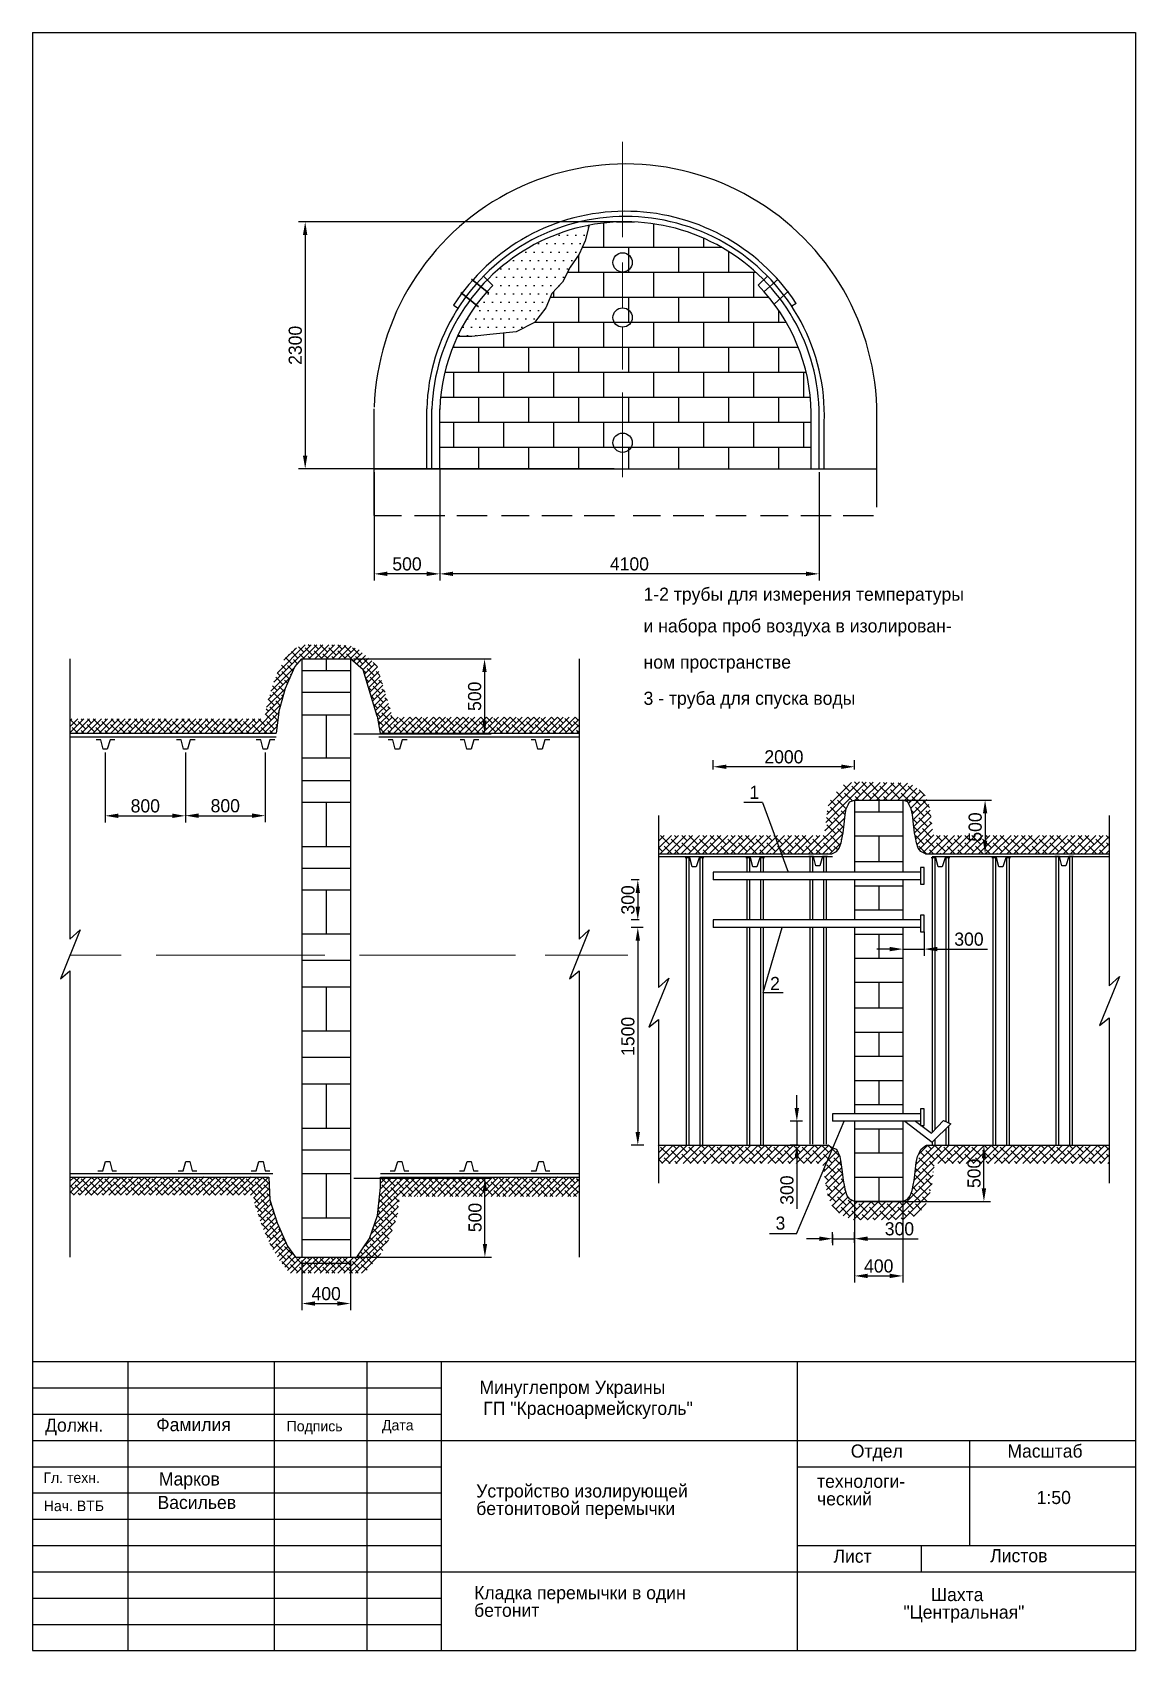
# Model space of a CAD drawing. Header units: millimetres. Extents: x 337 to 547, y -59 to 249.
import ezdxf

# ---------------------------------------------------------------- set-up
doc = ezdxf.new("R2010")
doc.units = ezdxf.units.MM
doc.dimstyles.new('ISO-25', dxfattribs={"dimtxt": 2.5, "dimasz": 2.5, "dimexe": 1.25, "dimexo": 0.625, "dimtad": 1, "dimtxsty": 'Standard', "dimcen": 2.5, "dimadec": 0, "dimazin": 0, "dimtfac": 1, "dimtmove": 0, "dimatfit": 3, "dimfxl": 0, "dimarcsym": 0})
pattern_1 = [(45, (0, -100.6344), (-0.561266, 0.561266), []), (135, (0, -100.6344), (-1.683798, 0.561266), [1.984375, -1.190625])]
pattern_2 = [(45, (0, -94.5525), (-0.6735192, 0.6735192), []), (135, (0, -94.5525), (-2.0205576, 0.6735192), [2.38125, -1.42875])]

# ---------------------------------------------------------------- blocks, each defined once
blk = doc.blocks.new('*D1')
at = {"color": 0, "lineweight": -2}
for p, q in [((350.59, 111.56), (350.59, 98.23)), ((365.86, 111.56), (365.86, 98.23)), ((353.09, 99.48), (363.36, 99.48))]:
    blk.add_line(p, q, dxfattribs=at)
at = {"color": 0}
for points in [[(353.09, 99.9), (353.09, 99.07), (350.59, 99.48)], [(363.36, 99.9), (363.36, 99.07), (365.86, 99.48)]]:
    blk.add_solid(points, dxfattribs=at)
at = {"layer": 'Defpoints', "color": 0}
for p in [(350.59, 112.19), (365.86, 112.19), (365.86, 99.48)]:
    blk.add_point(p, dxfattribs=at)
at = {"color": 0, "insert": (358.23, 101.36), "char_height": 2.5, "attachment_point": 5}
blk.add_mtext('800', dxfattribs=at)
blk = doc.blocks.new('*D2')
at = {"color": 0, "lineweight": -2}
for p, q in [((365.86, 111.56), (365.86, 98.26)), ((381.04, 111.56), (381.04, 98.26)), ((368.36, 99.51), (378.54, 99.51))]:
    blk.add_line(p, q, dxfattribs=at)
at = {"color": 0}
for points in [[(368.36, 99.93), (368.36, 99.09), (365.86, 99.51)], [(378.54, 99.93), (378.54, 99.09), (381.04, 99.51)]]:
    blk.add_solid(points, dxfattribs=at)
at = {"layer": 'Defpoints', "color": 0}
for p in [(365.86, 112.19), (381.04, 112.19), (381.04, 99.51)]:
    blk.add_point(p, dxfattribs=at)
at = {"color": 0, "insert": (373.45, 101.38), "char_height": 2.5, "attachment_point": 5}
blk.add_mtext('800', dxfattribs=at)
blk = doc.blocks.new('*D3')
at = {"color": 0, "lineweight": -2}
for p, q in [((397.85, 129.33), (424.05, 129.33)), ((422.8, 126.83), (422.8, 117.61)), ((397.89, 115.11), (424.05, 115.11))]:
    blk.add_line(p, q, dxfattribs=at)
at = {"color": 0}
for points in [[(422.38, 126.83), (423.21, 126.83), (422.8, 129.33)], [(422.38, 117.61), (423.21, 117.61), (422.8, 115.11)]]:
    blk.add_solid(points, dxfattribs=at)
at = {"layer": 'Defpoints', "color": 0}
for p in [(397.22, 129.33), (397.27, 115.11), (422.8, 115.11)]:
    blk.add_point(p, dxfattribs=at)
at = {"color": 0, "insert": (420.92, 122.22), "char_height": 2.5, "attachment_point": 5, "rotation": 90}
blk.add_mtext('500', dxfattribs=at)
blk = doc.blocks.new('*D4')
at = {"color": 0, "lineweight": -2}
for p, q in [((397.89, 30.57), (424.12, 30.57)), ((422.87, 18.02), (422.87, 28.07)), ((397.89, 15.52), (424.12, 15.52))]:
    blk.add_line(p, q, dxfattribs=at)
at = {"color": 0}
for points in [[(422.46, 28.07), (423.29, 28.07), (422.87, 30.57)], [(422.46, 18.02), (423.29, 18.02), (422.87, 15.52)]]:
    blk.add_solid(points, dxfattribs=at)
at = {"layer": 'Defpoints', "color": 0}
for p in [(397.27, 30.57), (422.87, 30.57), (397.27, 15.52)]:
    blk.add_point(p, dxfattribs=at)
at = {"color": 0, "insert": (421, 23.05), "char_height": 2.5, "attachment_point": 5, "rotation": 90}
blk.add_mtext('500', dxfattribs=at)
blk = doc.blocks.new('*D5')
at = {"color": 0, "lineweight": -2}
for p, q in [((388.05, 14.9), (388.05, 5.44)), ((397.27, 14.9), (397.27, 5.44)), ((390.55, 6.69), (394.77, 6.69))]:
    blk.add_line(p, q, dxfattribs=at)
at = {"color": 0}
for points in [[(390.55, 7.1), (390.55, 6.27), (388.05, 6.69)], [(394.77, 7.1), (394.77, 6.27), (397.27, 6.69)]]:
    blk.add_solid(points, dxfattribs=at)
at = {"layer": 'Defpoints', "color": 0}
for p in [(388.05, 15.52), (397.27, 15.52), (397.27, 6.69)]:
    blk.add_point(p, dxfattribs=at)
at = {"color": 0, "insert": (392.66, 8.56), "char_height": 2.5, "attachment_point": 5}
blk.add_mtext('400', dxfattribs=at)
blk = doc.blocks.new('*D6')
at = {"color": 0, "lineweight": -2}
for p, q in [((414.29, 165.59), (414.29, 144.27)), ((486.47, 164.88), (486.47, 144.27)), ((483.97, 145.52), (416.79, 145.52))]:
    blk.add_line(p, q, dxfattribs=at)
at = {"color": 0}
for points in [[(416.79, 145.94), (416.79, 145.11), (414.29, 145.52)], [(483.97, 145.94), (483.97, 145.11), (486.47, 145.52)]]:
    blk.add_solid(points, dxfattribs=at)
at = {"layer": 'Defpoints', "color": 0}
for p in [(414.29, 166.21), (486.47, 165.5), (414.29, 145.52)]:
    blk.add_point(p, dxfattribs=at)
at = {"color": 0, "insert": (450.38, 147.4), "char_height": 2.5, "attachment_point": 5}
blk.add_mtext('4100', dxfattribs=at)
blk = doc.blocks.new('*D7')
at = {"color": 0, "lineweight": -2}
for p, q in [((401.79, 164.88), (401.79, 144.27)), ((414.29, 164.88), (414.29, 144.27)), ((411.79, 145.52), (404.29, 145.52))]:
    blk.add_line(p, q, dxfattribs=at)
at = {"color": 0}
for points in [[(404.29, 145.94), (404.29, 145.11), (401.79, 145.52)], [(411.79, 145.94), (411.79, 145.11), (414.29, 145.52)]]:
    blk.add_solid(points, dxfattribs=at)
at = {"layer": 'Defpoints', "color": 0}
for p in [(401.79, 165.5), (414.29, 165.5), (401.79, 145.52)]:
    blk.add_point(p, dxfattribs=at)
at = {"color": 0, "insert": (408.04, 147.4), "char_height": 2.5, "attachment_point": 5}
blk.add_mtext('500', dxfattribs=at)
blk = doc.blocks.new('*D8')
at = {"color": 0, "lineweight": -2}
for p, q in [((448.45, 212.5), (387.41, 212.5)), ((388.66, 210), (388.66, 168)), ((447.5, 165.5), (387.41, 165.5))]:
    blk.add_line(p, q, dxfattribs=at)
at = {"color": 0}
for points in [[(388.24, 210), (389.07, 210), (388.66, 212.5)], [(388.24, 168), (389.07, 168), (388.66, 165.5)]]:
    blk.add_solid(points, dxfattribs=at)
at = {"layer": 'Defpoints', "color": 0}
for p in [(449.07, 212.5), (388.66, 165.5), (448.12, 165.5)]:
    blk.add_point(p, dxfattribs=at)
at = {"color": 0, "insert": (386.78, 189), "char_height": 2.5, "attachment_point": 5, "rotation": 90}
blk.add_mtext('2300', dxfattribs=at)
blk = doc.blocks.new('*D9')
at = {"color": 0, "lineweight": -2}
for p, q in [((499.59, 102.45), (519.32, 102.45)), ((518.07, 99.95), (518.07, 94.74)), ((508.46, 92.24), (519.32, 92.24))]:
    blk.add_line(p, q, dxfattribs=at)
at = {"color": 0}
for points in [[(517.66, 99.95), (518.49, 99.95), (518.07, 102.45)], [(517.66, 94.74), (518.49, 94.74), (518.07, 92.24)]]:
    blk.add_solid(points, dxfattribs=at)
at = {"layer": 'Defpoints', "color": 0}
for p in [(498.96, 102.45), (507.84, 92.24), (518.07, 92.24)]:
    blk.add_point(p, dxfattribs=at)
at = {"color": 0, "insert": (516.2, 97.35), "char_height": 2.5, "attachment_point": 5, "rotation": 90}
blk.add_mtext('500', dxfattribs=at)
blk = doc.blocks.new('*D10')
at = {"color": 0, "lineweight": -2}
for p, q in [((493.22, 27.24), (493.22, 10.69)), ((502.44, 27.24), (502.44, 10.69)), ((495.72, 11.94), (499.94, 11.94))]:
    blk.add_line(p, q, dxfattribs=at)
at = {"color": 0}
for points in [[(495.72, 12.36), (495.72, 11.53), (493.22, 11.94)], [(499.94, 12.36), (499.94, 11.53), (502.44, 11.94)]]:
    blk.add_solid(points, dxfattribs=at)
at = {"layer": 'Defpoints', "color": 0}
for p in [(493.22, 27.86), (502.44, 27.86), (502.44, 11.94)]:
    blk.add_point(p, dxfattribs=at)
at = {"color": 0, "insert": (497.83, 13.82), "char_height": 2.5, "attachment_point": 5}
blk.add_mtext('400', dxfattribs=at)
blk = doc.blocks.new('*D11')
at = {"color": 0, "lineweight": -2}
for p, q in [((517.85, 28.59), (517.85, 34.32)), ((518.15, 36.82), (519.1, 36.82)), ((500.68, 26.09), (519.1, 26.09))]:
    blk.add_line(p, q, dxfattribs=at)
at = {"color": 0}
for points in [[(517.44, 34.32), (518.27, 34.32), (517.85, 36.82)], [(517.44, 28.59), (518.27, 28.59), (517.85, 26.09)]]:
    blk.add_solid(points, dxfattribs=at)
at = {"layer": 'Defpoints', "color": 0}
for p in [(517.53, 36.82), (517.85, 36.82), (500.06, 26.09)]:
    blk.add_point(p, dxfattribs=at)
at = {"color": 0, "insert": (515.98, 31.45), "char_height": 2.5, "attachment_point": 5, "rotation": 90}
blk.add_mtext('500', dxfattribs=at)
blk = doc.blocks.new('*D12')
at = {"color": 0, "lineweight": -2}
for p, q in [((482.24, 43.86), (482.24, 46.36)), ((483.34, 41.36), (480.99, 41.36)), ((482.24, 41.36), (482.24, 36.82)), ((482.48, 36.82), (480.99, 36.82)), ((482.24, 34.32), (482.24, 24.73))]:
    blk.add_line(p, q, dxfattribs=at)
at = {"color": 0}
for points in [[(481.82, 43.86), (482.65, 43.86), (482.24, 41.36)], [(481.82, 34.32), (482.65, 34.32), (482.24, 36.82)]]:
    blk.add_solid(points, dxfattribs=at)
at = {"layer": 'Defpoints', "color": 0}
for p in [(483.97, 41.36), (482.24, 36.82), (483.11, 36.82)]:
    blk.add_point(p, dxfattribs=at)
at = {"color": 0, "insert": (480.36, 28.27), "char_height": 2.5, "attachment_point": 5, "rotation": 90}
blk.add_mtext('300', dxfattribs=at)
blk = doc.blocks.new('*D13')
at = {"color": 0, "lineweight": -2}
for p, q in [((453, 78.23), (450.72, 78.23)), ((451.97, 75.73), (451.97, 39.31)), ((453.13, 36.81), (450.72, 36.81))]:
    blk.add_line(p, q, dxfattribs=at)
at = {"color": 0}
for points in [[(451.55, 75.73), (452.39, 75.73), (451.97, 78.23)], [(451.55, 39.31), (452.39, 39.31), (451.97, 36.81)]]:
    blk.add_solid(points, dxfattribs=at)
at = {"layer": 'Defpoints', "color": 0}
for p in [(453.62, 78.23), (451.97, 36.81), (453.75, 36.81)]:
    blk.add_point(p, dxfattribs=at)
at = {"color": 0, "insert": (450.09, 57.52), "char_height": 2.5, "attachment_point": 5, "rotation": 90}
blk.add_mtext('1500', dxfattribs=at)
blk = doc.blocks.new('*D14')
at = {"color": 0, "lineweight": -2}
for p, q in [((452.24, 87.29), (450.72, 87.29)), ((451.97, 84.79), (451.97, 82.17)), ((452.24, 79.67), (450.72, 79.67))]:
    blk.add_line(p, q, dxfattribs=at)
at = {"color": 0}
for points in [[(451.55, 84.79), (452.39, 84.79), (451.97, 87.29)], [(451.55, 82.17), (452.39, 82.17), (451.97, 79.67)]]:
    blk.add_solid(points, dxfattribs=at)
at = {"layer": 'Defpoints', "color": 0}
for p in [(452.87, 87.29), (451.97, 79.67), (452.87, 79.67)]:
    blk.add_point(p, dxfattribs=at)
at = {"color": 0, "insert": (450.1, 83.48), "char_height": 2.5, "attachment_point": 5, "rotation": 90}
blk.add_mtext('300', dxfattribs=at)
blk = doc.blocks.new('*D15')
at = {"color": 0, "lineweight": -2}
for p, q in [((466.33, 108.28), (466.33, 110.07)), ((490.72, 108.82), (468.83, 108.82)), ((493.22, 108.28), (493.22, 110.07))]:
    blk.add_line(p, q, dxfattribs=at)
at = {"color": 0}
for points in [[(468.83, 109.23), (468.83, 108.4), (466.33, 108.82)], [(490.72, 109.23), (490.72, 108.4), (493.22, 108.82)]]:
    blk.add_solid(points, dxfattribs=at)
at = {"layer": 'Defpoints', "color": 0}
for p in [(466.33, 108.82), (466.33, 107.65), (493.22, 107.65)]:
    blk.add_point(p, dxfattribs=at)
at = {"color": 0, "insert": (479.78, 110.69), "char_height": 2.5, "attachment_point": 5}
blk.add_mtext('2000', dxfattribs=at)
blk = doc.blocks.new('*D16')
at = {"color": 0, "lineweight": -2}
for p, q in [((486.55, 19.02), (484.05, 19.02)), ((489.05, 19.82), (489.05, 17.77)), ((489.05, 19.02), (493.22, 19.02)), ((493.22, 19.82), (493.22, 17.77)), ((495.72, 19.02), (505.31, 19.02))]:
    blk.add_line(p, q, dxfattribs=at)
at = {"color": 0}
for points in [[(486.55, 19.44), (486.55, 18.6), (489.05, 19.02)], [(495.72, 19.44), (495.72, 18.6), (493.22, 19.02)]]:
    blk.add_solid(points, dxfattribs=at)
at = {"layer": 'Defpoints', "color": 0}
for p in [(489.05, 20.45), (493.22, 20.45), (493.22, 19.02)]:
    blk.add_point(p, dxfattribs=at)
at = {"color": 0, "insert": (501.77, 20.89), "char_height": 2.5, "attachment_point": 5}
blk.add_mtext('300', dxfattribs=at)
blk = doc.blocks.new('*D17')
at = {"color": 0, "lineweight": -2}
for p, q in [((486.55, 19.02), (484.05, 19.02)), ((489.05, 18.22), (489.05, 20.27)), ((489.05, 19.02), (493.22, 19.02)), ((493.22, 18.22), (493.22, 20.27)), ((495.72, 19.02), (505.31, 19.02))]:
    blk.add_line(p, q, dxfattribs=at)
at = {"color": 0}
for points in [[(486.55, 19.44), (486.55, 18.6), (489.05, 19.02)], [(495.72, 19.44), (495.72, 18.6), (493.22, 19.02)]]:
    blk.add_solid(points, dxfattribs=at)
at = {"layer": 'Defpoints', "color": 0}
for p in [(493.22, 19.02), (489.05, 17.59), (493.22, 17.59)]:
    blk.add_point(p, dxfattribs=at)
at = {"color": 0, "insert": (501.77, 20.89), "char_height": 2.5, "attachment_point": 5}
blk.add_mtext('300', dxfattribs=at)
blk = doc.blocks.new('*D18')
at = {"color": 0, "lineweight": -2}
for p, q in [((502.44, 78.2), (502.44, 72.87)), ((506.46, 77.39), (506.46, 72.87)), ((499.94, 74.12), (497.44, 74.12)), ((502.44, 74.12), (506.46, 74.12)), ((508.96, 74.12), (518.54, 74.12))]:
    blk.add_line(p, q, dxfattribs=at)
at = {"color": 0}
for points in [[(499.94, 74.54), (499.94, 73.71), (502.44, 74.12)], [(508.96, 74.54), (508.96, 73.71), (506.46, 74.12)]]:
    blk.add_solid(points, dxfattribs=at)
at = {"layer": 'Defpoints', "color": 0}
for p in [(502.44, 78.83), (506.46, 78.02), (506.46, 74.12)]:
    blk.add_point(p, dxfattribs=at)
at = {"color": 0, "insert": (515, 76), "char_height": 2.5, "attachment_point": 5}
blk.add_mtext('300', dxfattribs=at)

msp = doc.modelspace()

# ---------------------------------------------------------------- hatches: boundary and pattern name
h = msp.add_hatch()
h.set_pattern_fill('BRICK', color=256, scale=0.75, style=0)
h.set_pattern_definition([(0, (7.344, -1.8517), (0, 4.7625), []), (90, (7.344, -1.852), (-9.525, 6e-16), [4.7625, -4.7625]), (90, (12.106, -1.852), (-9.525, 6e-16), [-4.7625, 4.7625])])
h.paths.add_polyline_path([(442.689, 211.845), (441.975, 208.859), (440.819, 206.358), (439.091, 203.866), (437.64, 201.027), (435.597, 198.83), (434.497, 196.162), (432.32, 193.329), (428.811, 191.577), (423.797, 191.076), (420.373, 190.705), (417.637, 190.706, 0.1017331), (414.289, 176.862), (414.289, 165.504), (484.973, 165.504), (484.973, 174.42, 0.1931803), (476.011, 199.192), (474.867, 200.43), (475.929, 201.473, 0.2510323)])
h = msp.add_hatch()
h.set_pattern_fill('DOTS', color=256, style=0)
h.set_pattern_definition([(0, (14.7358, 140.0792), (0.79375, 1.5875), [0, -1.5875])])
h.paths.add_polyline_path([(437.64, 201.027), (439.091, 203.866), (440.819, 206.358), (441.975, 208.859), (442.689, 211.845, 0.1526515), (423.306, 201.446), (424.377, 200.396, 0.0840321), (417.637, 190.706), (420.373, 190.705), (423.797, 191.076), (428.811, 191.577), (432.32, 193.329), (434.497, 196.162), (435.597, 198.83)])
h = msp.add_hatch()
h.set_pattern_fill('ANSI38', color=256, scale=0.25, style=0)
h.set_pattern_definition(pattern_1)
h.paths.add_polyline_path([(383.659, 119.182), (384.898, 123.778), (386.682, 127.849), (388.05, 129.332), (397.269, 129.332), (399.718, 127.253), (401.107, 122.599), (402.351, 118.432), (402.923, 115.22), (405.829, 115.22), (405.311, 118.123), (403.741, 123.385), (402.352, 128.039), (398.904, 131.051), (397.173, 131.837), (394.781, 131.99), (392.422, 131.99), (389.809, 131.99), (388.109, 131.99), (386.507, 131.222), (384.855, 129.509), (383.394, 126.781), (382.558, 124.556), (381.561, 121.386), (380.865, 117.91), (343.894, 117.91), (343.894, 115.22), (383.159, 115.22)])
h = msp.add_hatch()
h.set_pattern_fill('ANSI38', color=256, scale=0.25, style=0)
h.set_pattern_definition(pattern_1)
h.paths.add_polyline_path([(440.78, 118.26), (405.287, 118.26), (405.829, 115.22), (440.78, 115.22)])
h = msp.add_hatch()
h.set_pattern_fill('ANSI38', color=256, scale=0.3, style=0)
h.set_pattern_definition(pattern_2)
h.paths.add_polyline_path([(507.697, 100.104), (507.443, 101.459), (506.806, 103.06), (506.379, 103.813), (503.743, 105.687), (493.233, 105.954), (491.151, 105.428), (488.961, 103.216), (488.252, 101.555), (488.004, 100.315), (487.756, 98.334), (487.568, 96.781), (487.369, 95.741), (455.91, 95.741), (455.91, 92.241), (488.924, 92.241), (489.817, 92.716), (490.315, 93.354), (490.648, 94.351), (490.849, 95.348), (491.029, 96.243), (491.23, 97.913), (491.44, 99.653), (491.661, 100.799), (492.035, 101.587), (492.288, 102.12), (493.224, 102.455), (502.443, 102.455), (503.379, 102.12), (503.632, 101.587), (504.006, 100.799), (504.227, 99.653), (504.437, 97.913), (504.638, 96.243), (504.819, 95.348), (505.019, 94.351), (505.352, 93.354), (505.85, 92.716), (506.743, 92.241), (541.703, 92.241), (541.703, 95.741), (508.31, 95.741), (508.25, 96.039), (508.096, 96.799), (507.911, 98.333)])
h = msp.add_hatch()
h.set_pattern_fill('ANSI38', color=256, scale=0.3, style=0)
h.set_pattern_definition(pattern_2)
h.paths.add_polyline_path([(490.109, 35.431), (489.856, 35.964), (488.919, 36.299), (488.192, 36.815), (455.91, 36.808), (455.91, 33.308), (486.754, 33.315), (487.253, 32.884), (487.441, 31.337), (487.863, 28.525), (488.166, 27.138), (489.009, 25.155), (490.573, 23.556), (493.055, 22.617), (502.443, 22.587), (504.911, 23.441), (506.55, 24.997), (507.472, 27.047), (508.024, 29.667), (508.227, 31.337), (508.428, 32.996), (508.582, 33.32), (541.703, 33.328), (541.703, 36.828), (506.951, 36.82), (506.581, 36.601), (506.209, 36.343), (505.812, 35.964), (505.558, 35.431), (505.184, 34.644), (504.963, 33.498), (504.752, 31.758), (504.55, 30.088), (504.369, 29.193), (504.168, 28.196), (503.834, 27.199), (503.336, 26.561), (502.443, 26.087), (493.224, 26.087), (492.331, 26.561), (491.833, 27.199), (491.499, 28.196), (491.298, 29.193), (491.117, 30.088), (490.915, 31.758), (490.704, 33.498), (490.483, 34.644)])
h = msp.add_hatch()
h.set_pattern_fill('ANSI38', color=256, scale=0.25, style=0)
h.set_pattern_definition(pattern_1)
h.paths.add_polyline_path([(343.894, 30.747), (343.894, 27.275), (378.775, 27.275), (378.817, 26.443), (380.21, 22.02), (382.153, 17.574), (383.984, 14.538), (385.719, 12.476), (400.032, 12.476), (402.877, 15.857), (404.699, 19.086), (406.233, 23.462), (406.628, 27.043), (440.78, 27.051), (440.78, 30.722), (402.999, 30.713), (402.999, 28.764), (402.415, 23.462), (400.881, 19.086), (398.486, 15.523), (386.832, 15.523), (385.298, 17.574), (383.355, 22.02), (381.961, 26.443), (381.744, 30.747)])

# ---------------------------------------------------------------- linework, layer by layer
for p, q in [((336.73, 248.545), (546.73, 248.545)), ((336.73, 248.545), (336.73, -59.354)), ((546.73, 248.545), (546.73, -59.354)), ((442.689, 211.845), (441.975, 208.859)), ((440.819, 206.358), (439.091, 203.866)), ((441.975, 208.859), (440.819, 206.358)), ((439.091, 203.866), (437.64, 201.027)), ((422.592, 202.146), (424.377, 200.396)), ((437.64, 201.027), (435.597, 198.83)), ((474.867, 200.43), (476.643, 202.174)), ((476.011, 199.192), (474.867, 200.43)), ((435.597, 198.83), (434.497, 196.162)), ((416.915, 196.617), (417.757, 196.078)), ((434.497, 196.162), (432.32, 193.329)), ((482.106, 196.988), (481.271, 196.439)), ((423.797, 191.076), (420.373, 190.705)), ((428.811, 191.577), (423.797, 191.076)), ((432.32, 193.329), (428.811, 191.577)), ((420.373, 190.705), (417.637, 190.706)), ((401.789, 156.638), (401.789, 176.905)), ((411.789, 165.504), (411.789, 176.905)), ((412.789, 165.504), (412.789, 176.905)), ((414.289, 165.504), (414.289, 176.905)), ((497.473, 158.206), (497.473, 175.946)), ((484.973, 165.504), (484.973, 174.378)), ((486.473, 165.504), (486.473, 174.378)), ((487.473, 165.504), (487.473, 174.378)), ((401.789, 165.504), (497.473, 165.504)), ((401.789, 156.638), (407.011, 156.638)), ((409.437, 156.638), (415.242, 156.638)), ((417.504, 156.638), (423.28, 156.638)), ((426.055, 156.638), (431.277, 156.638)), ((433.703, 156.638), (439.508, 156.638)), ((441.77, 156.638), (447.546, 156.638)), ((451.079, 156.638), (456.301, 156.638)), ((458.727, 156.638), (464.532, 156.638)), ((466.795, 156.638), (472.57, 156.638)), ((475.345, 156.638), (480.567, 156.638)), ((482.993, 156.638), (488.798, 156.638)), ((491.06, 156.638), (496.836, 156.638)), ((343.894, 129.332), (343.894, 76.019)), ((386.682, 127.849), (388.05, 129.332)), ((388.05, 129.332), (388.05, 15.523)), ((388.05, 129.332), (397.269, 129.332)), ((392.659, 129.332), (392.659, 127.141)), ((397.269, 129.332), (397.269, 15.523)), ((399.718, 127.253), (397.269, 129.332)), ((440.78, 129.332), (440.78, 76.019)), ((384.898, 123.778), (386.682, 127.849)), ((388.05, 127.141), (397.269, 127.141)), ((401.107, 122.599), (399.718, 127.253)), ((383.659, 119.182), (384.898, 123.778)), ((388.05, 123.025), (397.269, 123.025)), ((402.351, 118.432), (401.107, 122.599)), ((383.659, 119.182), (383.159, 115.22)), ((383.659, 119.182), (383.659, 119.182)), ((388.05, 118.724), (397.269, 118.724)), ((392.659, 118.724), (392.659, 110.491)), ((402.351, 118.432), (402.923, 115.22)), ((343.894, 115.22), (383.159, 115.22)), ((343.894, 114.54), (383.159, 114.54)), ((349.753, 113.943), (348.874, 113.943)), ((350.193, 112.187), (349.753, 113.943)), ((351.512, 113.943), (350.984, 112.187)), ((352.441, 113.943), (351.512, 113.943)), ((365.029, 113.943), (364.149, 113.943)), ((365.468, 112.187), (365.029, 113.943)), ((366.787, 113.943), (366.26, 112.187)), ((367.717, 113.943), (366.787, 113.943)), ((380.204, 113.943), (379.325, 113.943)), ((380.644, 112.187), (380.204, 113.943)), ((381.963, 113.943), (381.435, 112.187)), ((382.892, 113.943), (381.963, 113.943)), ((402.648, 114.54), (440.78, 114.54)), ((402.923, 115.22), (440.78, 115.22)), ((405.363, 113.943), (404.484, 113.943)), ((405.803, 112.187), (405.363, 113.943)), ((407.122, 113.943), (406.594, 112.187)), ((408.051, 113.943), (407.122, 113.943)), ((419.016, 113.943), (418.137, 113.943)), ((419.456, 112.187), (419.016, 113.943)), ((420.775, 113.943), (420.248, 112.187)), ((421.704, 113.943), (420.775, 113.943)), ((432.53, 113.943), (431.65, 113.943)), ((432.97, 112.187), (432.53, 113.943)), ((434.289, 113.943), (433.761, 112.187)), ((435.218, 113.943), (434.289, 113.943)), ((350.984, 112.187), (350.193, 112.187)), ((366.26, 112.187), (365.468, 112.187)), ((381.435, 112.187), (380.644, 112.187)), ((406.594, 112.187), (405.803, 112.187)), ((420.248, 112.187), (419.456, 112.187)), ((433.761, 112.187), (432.97, 112.187)), ((388.05, 110.491), (397.269, 110.491)), ((388.05, 106.19), (397.269, 106.19)), ((388.05, 102.074), (397.269, 102.074)), ((392.659, 102.074), (392.659, 93.657)), ((475.711, 102.034), (472.152, 102.034)), ((475.711, 102.034), (480.565, 88.733)), ((492.035, 101.587), (492.288, 102.12)), ((492.288, 102.12), (493.224, 102.455)), ((493.224, 102.455), (493.224, 88.733)), ((493.224, 102.455), (502.443, 102.455)), ((497.834, 102.455), (497.834, 100.225)), ((502.443, 102.455), (502.443, 88.733)), ((503.379, 102.12), (502.443, 102.455)), ((503.632, 101.587), (503.379, 102.12)), ((455.91, 99.563), (455.91, 66.81)), ((491.23, 97.913), (491.44, 99.653)), ((491.44, 99.653), (491.661, 100.799)), ((491.661, 100.799), (492.035, 101.587)), ((493.224, 100.225), (502.443, 100.225)), ((504.006, 100.799), (503.632, 101.587)), ((504.227, 99.653), (504.006, 100.799)), ((504.437, 97.913), (504.227, 99.653)), ((541.703, 99.562), (541.703, 67.128)), ((490.849, 95.348), (491.029, 96.243)), ((491.029, 96.243), (491.23, 97.913)), ((493.224, 95.671), (502.443, 95.671)), ((497.834, 95.671), (497.834, 90.783)), ((504.638, 96.243), (504.437, 97.913)), ((504.819, 95.348), (504.638, 96.243)), ((388.05, 93.657), (397.269, 93.657)), ((488.924, 92.241), (489.817, 92.716)), ((489.817, 92.716), (490.315, 93.354)), ((490.315, 93.354), (490.648, 94.351)), ((490.648, 94.351), (490.849, 95.348)), ((505.019, 94.351), (504.819, 95.348)), ((505.352, 93.354), (505.019, 94.351)), ((505.85, 92.716), (505.352, 93.354)), ((506.743, 92.241), (505.85, 92.716)), ((388.05, 89.54), (397.269, 89.54)), ((455.91, 92.241), (488.924, 92.241)), ((455.91, 91.726), (489.06, 91.726)), ((461.869, 91.513), (460.989, 91.513)), ((461.174, 91.513), (461.187, 36.82)), ((461.674, 91.513), (461.687, 36.82)), ((462.308, 89.757), (461.869, 91.513)), ((463.1, 89.757), (462.308, 89.757)), ((463.627, 91.513), (463.1, 89.757)), ((464.556, 91.513), (463.627, 91.513)), ((463.782, 91.513), (463.795, 36.82)), ((464.282, 91.513), (464.295, 36.82)), ((473.414, 91.513), (472.535, 91.513)), ((472.72, 91.513), (472.72, 88.733)), ((473.22, 91.513), (473.22, 88.733)), ((473.854, 89.757), (473.414, 91.513)), ((474.645, 89.757), (473.854, 89.757)), ((475.173, 91.513), (474.645, 89.757)), ((476.102, 91.513), (475.173, 91.513)), ((475.328, 91.513), (475.328, 88.733)), ((475.828, 91.513), (475.828, 88.733)), ((485.396, 91.726), (484.517, 91.726)), ((484.702, 91.726), (484.702, 88.733)), ((485.202, 91.726), (485.202, 88.733)), ((485.836, 89.97), (485.396, 91.726)), ((486.627, 89.97), (485.836, 89.97)), ((487.155, 91.726), (486.627, 89.97)), ((488.084, 91.726), (487.155, 91.726)), ((487.31, 91.726), (487.31, 88.733)), ((487.81, 91.726), (487.81, 88.733)), ((493.224, 90.783), (502.443, 90.783)), ((505.784, 89.648), (505.784, 86.484)), ((506.456, 89.648), (505.784, 89.648)), ((506.456, 86.484), (506.456, 89.648)), ((506.743, 92.241), (541.703, 92.241)), ((506.743, 92.241), (541.703, 92.241)), ((506.743, 92.241), (541.703, 92.241)), ((506.743, 92.241), (541.703, 92.241)), ((508.7, 91.513), (507.82, 91.513)), ((508.005, 91.726), (541.703, 91.726)), ((508.005, 91.513), (508.018, 39.24)), ((508.505, 91.513), (508.518, 39.767)), ((509.139, 89.757), (508.7, 91.513)), ((509.931, 89.757), (509.139, 89.757)), ((510.459, 91.513), (509.931, 89.757)), ((511.388, 91.513), (510.459, 91.513)), ((510.613, 91.513), (510.625, 41.288)), ((511.113, 91.513), (511.125, 41.052)), ((520.245, 91.513), (519.366, 91.513)), ((519.551, 91.513), (519.564, 36.82)), ((520.051, 91.513), (520.064, 36.82)), ((520.685, 89.757), (520.245, 91.513)), ((521.476, 89.757), (520.685, 89.757)), ((522.004, 91.513), (521.476, 89.757)), ((522.933, 91.513), (522.004, 91.513)), ((522.159, 91.513), (522.172, 36.82)), ((522.659, 91.513), (522.672, 36.82)), ((532.227, 91.726), (531.348, 91.726)), ((531.533, 91.726), (531.546, 36.826)), ((532.033, 91.726), (532.046, 36.826)), ((532.667, 89.97), (532.227, 91.726)), ((533.458, 89.97), (532.667, 89.97)), ((533.986, 91.726), (533.458, 89.97)), ((534.915, 91.726), (533.986, 91.726)), ((534.141, 91.726), (534.154, 36.826)), ((534.641, 91.726), (534.654, 36.826)), ((505.784, 88.733), (466.327, 88.733)), ((466.327, 88.733), (466.327, 87.295)), ((505.784, 87.295), (466.327, 87.295)), ((472.721, 87.295), (472.723, 79.67)), ((473.221, 87.295), (473.223, 79.67)), ((475.329, 87.295), (475.331, 79.67)), ((475.829, 87.295), (475.831, 79.67)), ((484.703, 87.295), (484.705, 79.67)), ((485.203, 87.295), (485.205, 79.67)), ((487.311, 87.295), (487.313, 79.67)), ((487.811, 87.295), (487.813, 79.67)), ((493.224, 87.295), (493.224, 79.67)), ((502.443, 87.295), (502.443, 79.67)), ((505.784, 86.484), (506.456, 86.484)), ((388.05, 85.424), (397.269, 85.424)), ((392.659, 85.424), (392.659, 77.006)), ((493.224, 86.183), (502.443, 86.183)), ((497.834, 86.183), (497.834, 81.582)), ((493.224, 81.582), (502.443, 81.582)), ((493.224, 81.582), (502.443, 81.582)), ((506.456, 80.585), (505.784, 80.585)), ((505.784, 80.585), (505.784, 77.42)), ((506.456, 77.42), (506.456, 80.585)), ((345.856, 77.786), (342.065, 68.448)), ((343.894, 76.019), (345.856, 77.786)), ((388.05, 77.006), (397.269, 77.006)), ((442.742, 77.786), (438.951, 68.448)), ((440.78, 76.019), (442.742, 77.786)), ((505.784, 79.67), (466.327, 79.67)), ((466.327, 79.67), (466.327, 78.231)), ((505.784, 78.231), (466.327, 78.231)), ((472.723, 78.231), (472.733, 36.82)), ((473.223, 78.231), (473.233, 36.82)), ((475.331, 78.231), (475.341, 36.82)), ((475.831, 78.231), (475.841, 36.82)), ((475.834, 65.874), (479.44, 78.231)), ((484.705, 78.231), (484.715, 37.033)), ((485.205, 78.231), (485.215, 37.033)), ((487.313, 78.231), (487.322, 37.033)), ((487.813, 78.231), (487.822, 37.033)), ((493.224, 78.231), (493.224, 42.803)), ((493.224, 76.982), (502.443, 76.982)), ((497.834, 76.982), (497.834, 72.382)), ((502.443, 78.231), (502.443, 42.803)), ((505.784, 77.42), (506.456, 77.42)), ((388.05, 72.015), (397.269, 72.015)), ((493.224, 72.382), (502.443, 72.382)), ((493.224, 72.382), (502.443, 72.382)), ((342.065, 68.448), (343.894, 69.963)), ((343.894, 69.963), (343.894, 15.523)), ((438.951, 68.448), (440.78, 69.963)), ((440.78, 69.963), (440.78, 15.523)), ((457.872, 68.576), (454.081, 59.239)), ((455.91, 66.81), (457.872, 68.576)), ((493.224, 67.828), (502.443, 67.828)), ((497.834, 67.828), (497.834, 62.94)), ((543.665, 68.895), (539.874, 59.558)), ((541.703, 67.128), (543.665, 68.895)), ((388.05, 66.958), (397.269, 66.958)), ((392.659, 66.958), (392.659, 58.541)), ((475.834, 65.874), (479.637, 65.874)), ((493.224, 62.94), (502.443, 62.94)), ((388.05, 58.541), (397.269, 58.541)), ((454.081, 59.239), (455.91, 60.753)), ((455.91, 60.753), (455.91, 29.561)), ((539.874, 59.558), (541.703, 61.072)), ((541.703, 61.072), (541.703, 29.561)), ((493.224, 58.34), (502.443, 58.34)), ((497.834, 58.34), (497.834, 53.739)), ((388.05, 53.55), (397.269, 53.55)), ((493.224, 53.746), (502.443, 53.746)), ((388.05, 48.492), (397.269, 48.492)), ((392.659, 48.492), (392.659, 40.075)), ((493.224, 49.139), (502.443, 49.139)), ((497.834, 49.139), (497.834, 44.539)), ((493.224, 44.539), (502.443, 44.539)), ((493.224, 44.539), (502.443, 44.539)), ((505.784, 43.718), (505.784, 40.553)), ((506.456, 43.718), (505.784, 43.718)), ((506.456, 40.553), (506.456, 43.718)), ((388.05, 40.075), (397.269, 40.075)), ((482.183, 19.98), (491.244, 41.365)), ((505.784, 42.803), (489.053, 42.803)), ((489.053, 42.803), (489.053, 41.365)), ((505.784, 41.365), (489.053, 41.365)), ((493.224, 41.365), (493.224, 26.087)), ((502.443, 41.365), (502.443, 26.087)), ((502.798, 41.365), (508.018, 37.4)), ((504.848, 41.365), (507.87, 39.085)), ((505.784, 40.553), (506.456, 40.553)), ((507.87, 39.085), (510.167, 41.505)), ((508.018, 37.4), (511.556, 40.848)), ((510.167, 41.505), (511.556, 40.848)), ((511.125, 40.428), (511.126, 36.82)), ((493.224, 39.938), (502.443, 39.938)), ((497.834, 39.938), (497.834, 35.338)), ((508.018, 37.4), (508.018, 36.82)), ((508.518, 37.887), (508.518, 36.82)), ((510.625, 39.941), (510.626, 36.82)), ((388.05, 35.959), (397.269, 35.959)), ((455.91, 36.808), (488.192, 36.815)), ((488.919, 36.299), (488.192, 36.815)), ((489.856, 35.964), (488.919, 36.299)), ((490.109, 35.431), (489.856, 35.964)), ((490.483, 34.644), (490.109, 35.431)), ((490.704, 33.498), (490.483, 34.644)), ((493.224, 35.345), (502.443, 35.345)), ((504.963, 33.498), (505.184, 34.644)), ((505.184, 34.644), (505.558, 35.431)), ((505.558, 35.431), (505.812, 35.964)), ((505.812, 35.964), (506.209, 36.343)), ((506.209, 36.343), (506.581, 36.601)), ((506.581, 36.601), (506.951, 36.82)), ((506.951, 36.82), (541.703, 36.828)), ((382.498, 31.346), (343.894, 31.346)), ((349.21, 31.942), (350.139, 31.942)), ((350.139, 31.942), (350.667, 33.698)), ((350.667, 33.698), (351.458, 33.698)), ((351.458, 33.698), (351.898, 31.942)), ((351.898, 31.942), (352.777, 31.942)), ((364.486, 31.942), (365.415, 31.942)), ((365.415, 31.942), (365.942, 33.698)), ((365.942, 33.698), (366.734, 33.698)), ((366.734, 33.698), (367.174, 31.942)), ((367.174, 31.942), (368.053, 31.942)), ((378.387, 31.942), (379.316, 31.942)), ((379.316, 31.942), (379.843, 33.698)), ((379.843, 33.698), (380.635, 33.698)), ((380.635, 33.698), (381.075, 31.942)), ((381.075, 31.942), (381.954, 31.942)), ((388.05, 31.433), (397.269, 31.433)), ((392.659, 31.433), (392.659, 23.016)), ((440.78, 31.346), (402.978, 31.346)), ((404.807, 31.942), (405.736, 31.942)), ((405.736, 31.942), (406.264, 33.698)), ((406.264, 33.698), (407.055, 33.698)), ((407.055, 33.698), (407.495, 31.942)), ((407.495, 31.942), (408.375, 31.942)), ((418.022, 31.942), (418.952, 31.942)), ((418.952, 31.942), (419.479, 33.698)), ((419.479, 33.698), (420.271, 33.698)), ((420.271, 33.698), (420.71, 31.942)), ((420.71, 31.942), (421.59, 31.942)), ((431.687, 31.942), (432.616, 31.942)), ((432.616, 31.942), (433.144, 33.698)), ((433.144, 33.698), (433.935, 33.698)), ((433.935, 33.698), (434.375, 31.942)), ((434.375, 31.942), (435.254, 31.942)), ((490.915, 31.758), (490.704, 33.498)), ((491.117, 30.088), (490.915, 31.758)), ((504.55, 30.088), (504.752, 31.758)), ((504.752, 31.758), (504.963, 33.498)), ((343.894, 30.747), (381.744, 30.747)), ((381.744, 30.747), (381.961, 26.443)), ((402.415, 23.462), (402.999, 28.764)), ((402.999, 30.713), (440.78, 30.722)), ((402.999, 28.764), (402.999, 30.713)), ((491.298, 29.193), (491.117, 30.088)), ((491.499, 28.196), (491.298, 29.193)), ((491.833, 27.199), (491.499, 28.196)), ((493.224, 30.737), (502.443, 30.737)), ((497.834, 30.737), (497.834, 26.137)), ((503.834, 27.199), (504.168, 28.196)), ((504.168, 28.196), (504.369, 29.193)), ((504.369, 29.193), (504.55, 30.088)), ((381.961, 26.443), (383.355, 22.02)), ((492.331, 26.561), (491.833, 27.199)), ((493.224, 26.087), (492.331, 26.561)), ((493.224, 26.137), (502.443, 26.137)), ((493.224, 26.087), (502.443, 26.087)), ((502.443, 26.087), (503.336, 26.561)), ((503.336, 26.561), (503.834, 27.199)), ((383.355, 22.02), (385.298, 17.574)), ((388.05, 23.016), (397.269, 23.016)), ((400.881, 19.086), (402.415, 23.462)), ((388.05, 18.899), (397.269, 18.899)), ((398.486, 15.523), (400.881, 19.086)), ((482.183, 19.98), (477.035, 19.98)), ((385.298, 17.574), (386.832, 15.523)), ((386.832, 15.523), (398.486, 15.523)), ((388.05, 14.374), (397.269, 14.374)), ((336.73, -4.354), (546.73, -4.354)), ((354.884, -4.354), (354.884, -59.354)), ((382.787, -4.354), (382.787, -59.354)), ((400.377, -4.354), (400.377, -59.354)), ((414.561, -4.354), (414.561, -59.354)), ((482.294, -4.354), (482.294, -59.354)), ((336.73, -9.354), (414.561, -9.354)), ((336.73, -14.354), (414.561, -14.354)), ((336.73, -19.354), (546.73, -19.354)), ((515.125, -19.354), (515.125, -39.354)), ((336.73, -24.354), (414.561, -24.354)), ((482.294, -24.354), (546.73, -24.354)), ((336.73, -29.354), (414.561, -29.354)), ((336.73, -34.354), (414.561, -34.354)), ((336.73, -39.354), (414.561, -39.354)), ((482.294, -39.354), (546.73, -39.354)), ((505.928, -39.354), (505.928, -44.354)), ((336.73, -44.354), (546.73, -44.354)), ((336.73, -49.354), (414.561, -49.354)), ((336.73, -54.354), (414.561, -54.354)), ((336.73, -59.354), (546.73, -59.354))]:
    msp.add_line(p, q)
at = {"lineweight": 5}
for p, q in [((449.074, 209.561), (449.074, 227.717)), ((449.074, 196.121), (449.074, 204.771)), ((449.074, 184.411), (449.074, 192.451)), ((449.074, 163.891), (449.074, 180.02)), ((343.894, 72.984), (353.625, 72.984)), ((360.3, 72.984), (392.43, 72.984)), ((398.987, 72.984), (428.691, 72.984)), ((434.321, 72.984), (450.067, 72.984))]:
    msp.add_line(p, q, dxfattribs=at)
at = {"lineweight": 30}
for p, q in [((420.301, 201.592), (423.614, 198.946)), ((478.695, 201.604), (475.962, 199.148)), ((418.258, 199.022), (421.651, 196.312)), ((480.684, 199.32), (478.006, 196.913))]:
    msp.add_line(p, q, dxfattribs=at)
for centre in [(449.074, 204.771), (449.074, 194.286), (449.074, 170.473)]:
    msp.add_circle(centre, 1.835)
for radius, start, end in [(47.863, 358.08761, 178.08761), (37.863, 358.08761, 178.08761), (36.863, 358.08761, 178.08761), (38.863, 33.3178, 147.33387), (35.363, 135.57199, 178.08761), (35.363, 358.08761, 41.7561)]:
    msp.add_arc((449.631, 175.641), radius, start, end)

# ---------------------------------------------------------------- texts
for s, height, p in [('1-2 трубы для измерения температуры', 2.5, (453.067, 140.402)), ('и набора проб воздуха в изолирован-', 2.5, (453.067, 134.376)), ('ном пространстве', 2.5, (453.067, 127.489)), ('3 - труба для спуска воды', 2.5, (453.067, 120.602)), ('1', 2.5, (473.227, 102.703)), ('2', 2.5, (477.158, 66.333)), ('3', 2.5, (478.187, 20.742)), ('3', 2.5, (478.187, 20.742)), ('Минуглепром Украины', 2.5, (421.831, -10.509)), ('ГП "Красноармейскуголь"', 2.5, (422.558, -14.505)), ('Должн.', 2.5, (339.152, -17.691)), ('Фамилия', 2.5, (360.324, -17.595)), ('Подпись', 2, (385.138, -17.634)), ('Дата', 2, (403.281, -17.448)), ('Отдел', 2.5, (492.512, -22.631)), ('Масштаб', 2.5, (522.325, -22.631)), ('Гл. техн.', 2, (338.829, -27.442)), ('Марков', 2.5, (360.818, -27.936)), ('Устройство изолирующей', 2.5, (421.217, -30.213)), ('технологи-', 2.5, (486.087, -28.378)), ('Васильев', 2.5, (360.555, -32.401)), ('ческий', 2.5, (486.087, -31.712)), ('1:50', 2.5, (527.9, -31.464)), ('Нач. ВТБ', 2, (338.899, -32.807)), ('бетонитовой перемычки', 2.5, (421.217, -33.546)), ('Лист', 2.5, (489.206, -42.625)), ('Листов', 2.5, (519.039, -42.527)), ('Кладка перемычки в один', 2.5, (420.817, -49.587)), ('Шахта', 2.5, (507.777, -49.931)), ('бетонит', 2.5, (420.817, -52.92)), ('"Центральная"', 2.5, (502.539, -53.264))]:
    msp.add_text(s, height=height).set_placement(p)

# ---------------------------------------------------------------- dimensions: what is measured, and where the dimension line sits
for base, p1, p2, text, picture, middle in [((388.658, 165.504), (449.074, 212.5), (448.123, 165.504), '2300', '*D8', (386.783, 189.002)), ((422.798, 115.111), (397.224, 129.332), (397.269, 115.111), '500', '*D3', (420.923, 122.222)), ((518.073, 92.241), (498.963, 102.455), (507.838, 92.241), '500', '*D9', (516.198, 97.348)), ((451.97, 79.67), (452.869, 87.295), (452.869, 79.67), '300', '*D14', (450.095, 83.482)), ((451.97, 36.811), (453.625, 78.231), (453.752, 36.811), '1500', '*D13', (450.095, 57.521)), ((482.238, 36.815), (483.968, 41.365), (483.107, 36.815), '300', '*D12', (480.363, 28.274)), ((517.852, 36.822), (500.055, 26.087), (517.526, 36.822), '500', '*D11', (515.977, 31.455)), ((422.873, 30.571), (397.269, 15.523), (397.269, 30.571), '500', '*D4', (420.998, 23.047))]:
    dim = msp.add_linear_dim(base=base, p1=p1, p2=p2, angle=90, text=text, dimstyle='ISO-25')
    dim.commit()
    dim.dimension.update_dxf_attribs({"geometry": picture, "text_midpoint": middle})
for base, p1, p2, text, picture, middle in [((401.789, 145.524), (414.289, 165.504), (401.789, 165.504), '500', '*D7', (408.039, 147.399)), ((414.289, 145.524), (486.473, 165.504), (414.289, 166.214), '4100', '*D6', (450.381, 147.399)), ((365.864, 99.484), (350.588, 112.187), (365.864, 112.187), '800', '*D1', (358.226, 101.359)), ((381.039, 99.51), (365.864, 112.187), (381.039, 112.187), '800', '*D2', (373.452, 101.385)), ((466.327, 108.817), (493.224, 107.653), (466.327, 107.653), '2000', '*D15', (479.776, 110.692)), ((506.456, 74.122), (502.443, 78.827), (506.456, 78.016), '300', '*D18', (514.997, 75.997)), ((502.443, 11.945), (493.224, 27.864), (502.443, 27.864), '400', '*D10', (497.834, 13.82)), ((493.224, 19.018), (489.053, 20.445), (493.224, 20.445), '300', '*D16', (501.766, 20.893)), ((493.224, 19.018), (489.053, 17.592), (493.224, 17.592), '300', '*D17', (501.766, 20.893)), ((397.269, 6.686), (388.05, 15.523), (397.269, 15.523), '400', '*D5', (392.659, 8.561))]:
    dim = msp.add_linear_dim(base=base, p1=p1, p2=p2, text=text, dimstyle='ISO-25')
    dim.commit()
    dim.dimension.update_dxf_attribs({"geometry": picture, "text_midpoint": middle})

doc.saveas('drawing.dxf')
